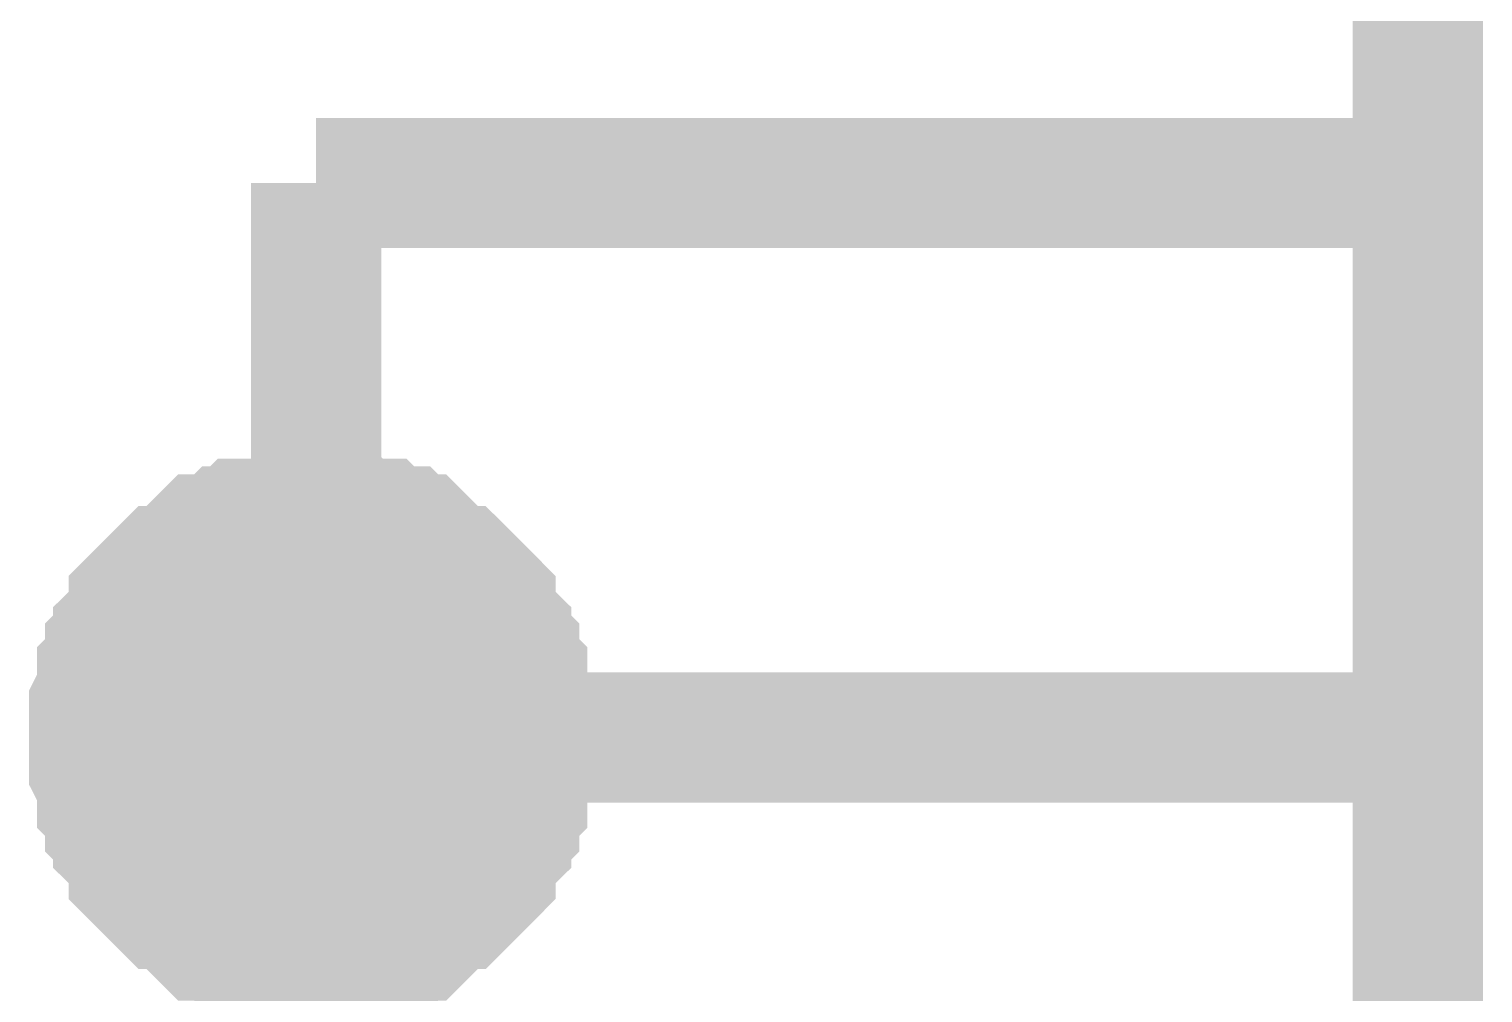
# Model space of a CAD drawing. Header units: millimetres. Extents: x 0 to 282, y 0 to 206.
# Drawn here: x 28.92 to 32.266, y 59.156 to 61.375 of the extents above; entities that cross this region are included whole.
import ezdxf

# ---------------------------------------------------------------- set-up
doc = ezdxf.new("R2010")
doc.units = ezdxf.units.MM
doc.layers.add('Sheet', color=255, linetype='Continuous')

msp = doc.modelspace()

# ---------------------------------------------------------------- linework, layer by layer
at = {"layer": 'Sheet'}
for points, const_width in [([(32.116, 52.6317), (32.116, 66.8565)], 0.2997), ([(32.116, 61.0207), (29.581, 61.0207)], 0.2997), ([(29.581, 58.4675), (29.581, 59.7441), (29.581, 61.0207)], 0.2997), ([(29.0703, 59.7441), (29.0703, 59.7623), (29.0703, 59.7988), (29.0703, 59.817), (29.0886, 59.8535), (29.0886, 59.8718), (29.0886, 59.89), (29.1068, 59.9082), (29.1068, 59.9447), (29.125, 59.9629), (29.125, 59.9812), (29.1433, 59.9994), (29.1615, 60.0176), (29.1615, 60.0541), (29.1798, 60.0724), (29.198, 60.0906), (29.2162, 60.1088), (29.2345, 60.1271), (29.2527, 60.1271), (29.2709, 60.1453), (29.2892, 60.1635), (29.3074, 60.1818), (29.3256, 60.2), (29.3621, 60.2), (29.3804, 60.2183), (29.3986, 60.2183), (29.4168, 60.2365), (29.4533, 60.2365), (29.4715, 60.2365), (29.508, 60.2547), (29.5263, 60.2547), (29.5627, 60.2547), (29.581, 60.2547)], 0.2997), ([(29.0703, 59.7441), (29.0703, 59.7623), (29.0703, 59.7988), (29.0703, 59.817), (29.0886, 59.8535), (29.0886, 59.8718), (29.0886, 59.89), (29.1068, 59.9082), (29.1068, 59.9447), (29.125, 59.9629), (29.125, 59.9812), (29.1433, 59.9994), (29.1615, 60.0176), (29.1615, 60.0541), (29.1798, 60.0724), (29.198, 60.0906), (29.2162, 60.1088), (29.2345, 60.1271), (29.2527, 60.1271), (29.2709, 60.1453), (29.2892, 60.1635), (29.3074, 60.1818), (29.3256, 60.2), (29.3621, 60.2), (29.3804, 60.2183), (29.3986, 60.2183), (29.4168, 60.2365), (29.4533, 60.2365), (29.4715, 60.2365), (29.508, 60.2547), (29.5263, 60.2547), (29.5627, 60.2547), (29.581, 60.2547)], 0.2997), ([(29.0703, 59.7441), (29.0703, 59.7623), (29.0703, 59.7988), (29.0703, 59.817), (29.0886, 59.8535), (29.0886, 59.8718), (29.0886, 59.89), (29.1068, 59.9082), (29.1068, 59.9447), (29.125, 59.9629), (29.125, 59.9812), (29.1433, 59.9994), (29.1615, 60.0176), (29.1615, 60.0541), (29.1798, 60.0724), (29.198, 60.0906), (29.2162, 60.1088), (29.2345, 60.1271), (29.2527, 60.1271), (29.2709, 60.1453), (29.2892, 60.1635), (29.3074, 60.1818), (29.3256, 60.2), (29.3621, 60.2), (29.3804, 60.2183), (29.3986, 60.2183), (29.4168, 60.2365), (29.4533, 60.2365), (29.4715, 60.2365), (29.508, 60.2547), (29.5263, 60.2547), (29.5627, 60.2547), (29.581, 60.2547)], 0.2997), ([(29.0703, 59.7441), (29.0703, 59.7623), (29.0703, 59.7988), (29.0703, 59.817), (29.0886, 59.8535), (29.0886, 59.8718), (29.0886, 59.89), (29.1068, 59.9082), (29.1068, 59.9447), (29.125, 59.9629), (29.125, 59.9812), (29.1433, 59.9994), (29.1615, 60.0176), (29.1615, 60.0541), (29.1798, 60.0724), (29.198, 60.0906), (29.2162, 60.1088), (29.2345, 60.1271), (29.2527, 60.1271), (29.2709, 60.1453), (29.2892, 60.1635), (29.3074, 60.1818), (29.3256, 60.2), (29.3621, 60.2), (29.3804, 60.2183), (29.3986, 60.2183), (29.4168, 60.2365), (29.4533, 60.2365), (29.4715, 60.2365), (29.508, 60.2547), (29.5263, 60.2547), (29.5627, 60.2547), (29.581, 60.2547)], 0.2997), ([(29.0703, 59.7441), (29.0703, 59.7623), (29.0703, 59.7988), (29.0703, 59.817), (29.0886, 59.8535), (29.0886, 59.8718), (29.0886, 59.89), (29.1068, 59.9082), (29.1068, 59.9447), (29.125, 59.9629), (29.125, 59.9812), (29.1433, 59.9994), (29.1615, 60.0176), (29.1615, 60.0541), (29.1798, 60.0724), (29.198, 60.0906), (29.2162, 60.1088), (29.2345, 60.1271), (29.2527, 60.1271), (29.2709, 60.1453), (29.2892, 60.1635), (29.3074, 60.1818), (29.3256, 60.2), (29.3621, 60.2), (29.3804, 60.2183), (29.3986, 60.2183), (29.4168, 60.2365), (29.4533, 60.2365), (29.4715, 60.2365), (29.508, 60.2547), (29.5263, 60.2547), (29.5627, 60.2547), (29.581, 60.2547)], 0.2997), ([(29.581, 60.2547), (29.581, 60.2547)], 0.2997), ([(29.581, 60.2547), (29.5992, 60.2547), (29.6357, 60.2547), (29.6539, 60.2547), (29.6722, 60.2365), (29.7086, 60.2365), (29.7269, 60.2365), (29.7451, 60.2183), (29.7816, 60.2183), (29.7998, 60.2), (29.8181, 60.2), (29.8363, 60.1818), (29.8545, 60.1635), (29.8728, 60.1453), (29.891, 60.1271), (29.9092, 60.1271), (29.9275, 60.1088), (29.9457, 60.0906), (29.964, 60.0724), (29.9822, 60.0541), (29.9822, 60.0176), (30.0004, 59.9994), (30.0187, 59.9812), (30.0187, 59.9629), (30.0369, 59.9447), (30.0369, 59.9082), (30.0551, 59.89), (30.0551, 59.8718), (30.0551, 59.8535), (30.0734, 59.817), (30.0734, 59.7988), (30.0734, 59.7623), (30.0734, 59.7441)], 0.2997), ([(29.581, 60.2547), (29.581, 60.2547)], 0.2997), ([(29.581, 60.2547), (29.5992, 60.2547), (29.6357, 60.2547), (29.6539, 60.2547), (29.6722, 60.2365), (29.7086, 60.2365), (29.7269, 60.2365), (29.7451, 60.2183), (29.7816, 60.2183), (29.7998, 60.2), (29.8181, 60.2), (29.8363, 60.1818), (29.8545, 60.1635), (29.8728, 60.1453), (29.891, 60.1271), (29.9092, 60.1271), (29.9275, 60.1088), (29.9457, 60.0906), (29.964, 60.0724), (29.9822, 60.0541), (29.9822, 60.0176), (30.0004, 59.9994), (30.0187, 59.9812), (30.0187, 59.9629), (30.0369, 59.9447), (30.0369, 59.9082), (30.0551, 59.89), (30.0551, 59.8718), (30.0551, 59.8535), (30.0734, 59.817), (30.0734, 59.7988), (30.0734, 59.7623), (30.0734, 59.7441)], 0.2997), ([(29.581, 60.2547), (29.581, 60.2547)], 0.2997), ([(29.581, 60.2547), (29.5992, 60.2547), (29.6357, 60.2547), (29.6539, 60.2547), (29.6722, 60.2365), (29.7086, 60.2365), (29.7269, 60.2365), (29.7451, 60.2183), (29.7816, 60.2183), (29.7998, 60.2), (29.8181, 60.2), (29.8363, 60.1818), (29.8545, 60.1635), (29.8728, 60.1453), (29.891, 60.1271), (29.9092, 60.1271), (29.9275, 60.1088), (29.9457, 60.0906), (29.964, 60.0724), (29.9822, 60.0541), (29.9822, 60.0176), (30.0004, 59.9994), (30.0187, 59.9812), (30.0187, 59.9629), (30.0369, 59.9447), (30.0369, 59.9082), (30.0551, 59.89), (30.0551, 59.8718), (30.0551, 59.8535), (30.0734, 59.817), (30.0734, 59.7988), (30.0734, 59.7623), (30.0734, 59.7441)], 0.2997), ([(29.581, 60.2547), (29.581, 60.2547)], 0.2997), ([(29.581, 60.2547), (29.5992, 60.2547), (29.6357, 60.2547), (29.6539, 60.2547), (29.6722, 60.2365), (29.7086, 60.2365), (29.7269, 60.2365), (29.7451, 60.2183), (29.7816, 60.2183), (29.7998, 60.2), (29.8181, 60.2), (29.8363, 60.1818), (29.8545, 60.1635), (29.8728, 60.1453), (29.891, 60.1271), (29.9092, 60.1271), (29.9275, 60.1088), (29.9457, 60.0906), (29.964, 60.0724), (29.9822, 60.0541), (29.9822, 60.0176), (30.0004, 59.9994), (30.0187, 59.9812), (30.0187, 59.9629), (30.0369, 59.9447), (30.0369, 59.9082), (30.0551, 59.89), (30.0551, 59.8718), (30.0551, 59.8535), (30.0734, 59.817), (30.0734, 59.7988), (30.0734, 59.7623), (30.0734, 59.7441)], 0.2997), ([(29.581, 60.2547), (29.581, 60.2547)], 0.2997), ([(29.581, 60.2547), (29.5992, 60.2547), (29.6357, 60.2547), (29.6539, 60.2547), (29.6722, 60.2365), (29.7086, 60.2365), (29.7269, 60.2365), (29.7451, 60.2183), (29.7816, 60.2183), (29.7998, 60.2), (29.8181, 60.2), (29.8363, 60.1818), (29.8545, 60.1635), (29.8728, 60.1453), (29.891, 60.1271), (29.9092, 60.1271), (29.9275, 60.1088), (29.9457, 60.0906), (29.964, 60.0724), (29.9822, 60.0541), (29.9822, 60.0176), (30.0004, 59.9994), (30.0187, 59.9812), (30.0187, 59.9629), (30.0369, 59.9447), (30.0369, 59.9082), (30.0551, 59.89), (30.0551, 59.8718), (30.0551, 59.8535), (30.0734, 59.817), (30.0734, 59.7988), (30.0734, 59.7623), (30.0734, 59.7441)], 0.2997), ([(29.0703, 59.7441), (29.0703, 59.7623), (29.0703, 59.7988), (29.0703, 59.817), (29.0886, 59.8535), (29.0886, 59.8718), (29.0886, 59.89), (29.1068, 59.9082), (29.1068, 59.9447), (29.125, 59.9629), (29.125, 59.9812), (29.1433, 59.9994), (29.1615, 60.0176), (29.1615, 60.0541), (29.1798, 60.0724), (29.198, 60.0906), (29.2162, 60.1088), (29.2345, 60.1271), (29.2527, 60.1271), (29.2709, 60.1453), (29.2892, 60.1635), (29.3074, 60.1818), (29.3256, 60.2), (29.3621, 60.2), (29.3804, 60.2183), (29.3986, 60.2183), (29.4168, 60.2365), (29.4533, 60.2365), (29.4715, 60.2365), (29.508, 60.2547), (29.5263, 60.2547), (29.5627, 60.2547), (29.581, 60.2547)], 0.0991), ([(29.0703, 59.7441), (29.0703, 59.7623), (29.0703, 59.7988), (29.0703, 59.817), (29.0886, 59.8535), (29.0886, 59.8718), (29.0886, 59.89), (29.1068, 59.9082), (29.1068, 59.9447), (29.125, 59.9629), (29.125, 59.9812), (29.1433, 59.9994), (29.1615, 60.0176), (29.1615, 60.0541), (29.1798, 60.0724), (29.198, 60.0906), (29.2162, 60.1088), (29.2345, 60.1271), (29.2527, 60.1271), (29.2709, 60.1453), (29.2892, 60.1635), (29.3074, 60.1818), (29.3256, 60.2), (29.3621, 60.2), (29.3804, 60.2183), (29.3986, 60.2183), (29.4168, 60.2365), (29.4533, 60.2365), (29.4715, 60.2365), (29.508, 60.2547), (29.5263, 60.2547), (29.5627, 60.2547), (29.581, 60.2547)], 0.0991), ([(29.0703, 59.7441), (29.0703, 59.7623), (29.0703, 59.7988), (29.0703, 59.817), (29.0886, 59.8535), (29.0886, 59.8718), (29.0886, 59.89), (29.1068, 59.9082), (29.1068, 59.9447), (29.125, 59.9629), (29.125, 59.9812), (29.1433, 59.9994), (29.1615, 60.0176), (29.1615, 60.0541), (29.1798, 60.0724), (29.198, 60.0906), (29.2162, 60.1088), (29.2345, 60.1271), (29.2527, 60.1271), (29.2709, 60.1453), (29.2892, 60.1635), (29.3074, 60.1818), (29.3256, 60.2), (29.3621, 60.2), (29.3804, 60.2183), (29.3986, 60.2183), (29.4168, 60.2365), (29.4533, 60.2365), (29.4715, 60.2365), (29.508, 60.2547), (29.5263, 60.2547), (29.5627, 60.2547), (29.581, 60.2547)], 0.0991), ([(29.0703, 59.7441), (29.0703, 59.7623), (29.0703, 59.7988), (29.0703, 59.817), (29.0886, 59.8535), (29.0886, 59.8718), (29.0886, 59.89), (29.1068, 59.9082), (29.1068, 59.9447), (29.125, 59.9629), (29.125, 59.9812), (29.1433, 59.9994), (29.1615, 60.0176), (29.1615, 60.0541), (29.1798, 60.0724), (29.198, 60.0906), (29.2162, 60.1088), (29.2345, 60.1271), (29.2527, 60.1271), (29.2709, 60.1453), (29.2892, 60.1635), (29.3074, 60.1818), (29.3256, 60.2), (29.3621, 60.2), (29.3804, 60.2183), (29.3986, 60.2183), (29.4168, 60.2365), (29.4533, 60.2365), (29.4715, 60.2365), (29.508, 60.2547), (29.5263, 60.2547), (29.5627, 60.2547), (29.581, 60.2547)], 0.0991), ([(29.0703, 59.7441), (29.0703, 59.7623), (29.0703, 59.7988), (29.0703, 59.817), (29.0886, 59.8535), (29.0886, 59.8718), (29.0886, 59.89), (29.1068, 59.9082), (29.1068, 59.9447), (29.125, 59.9629), (29.125, 59.9812), (29.1433, 59.9994), (29.1615, 60.0176), (29.1615, 60.0541), (29.1798, 60.0724), (29.198, 60.0906), (29.2162, 60.1088), (29.2345, 60.1271), (29.2527, 60.1271), (29.2709, 60.1453), (29.2892, 60.1635), (29.3074, 60.1818), (29.3256, 60.2), (29.3621, 60.2), (29.3804, 60.2183), (29.3986, 60.2183), (29.4168, 60.2365), (29.4533, 60.2365), (29.4715, 60.2365), (29.508, 60.2547), (29.5263, 60.2547), (29.5627, 60.2547), (29.581, 60.2547)], 0.0991), ([(29.581, 60.2547), (29.581, 60.2547)], 0.0991), ([(29.581, 60.2547), (29.5992, 60.2547), (29.6357, 60.2547), (29.6539, 60.2547), (29.6722, 60.2365), (29.7086, 60.2365), (29.7269, 60.2365), (29.7451, 60.2183), (29.7816, 60.2183), (29.7998, 60.2), (29.8181, 60.2), (29.8363, 60.1818), (29.8545, 60.1635), (29.8728, 60.1453), (29.891, 60.1271), (29.9092, 60.1271), (29.9275, 60.1088), (29.9457, 60.0906), (29.964, 60.0724), (29.9822, 60.0541), (29.9822, 60.0176), (30.0004, 59.9994), (30.0187, 59.9812), (30.0187, 59.9629), (30.0369, 59.9447), (30.0369, 59.9082), (30.0551, 59.89), (30.0551, 59.8718), (30.0551, 59.8535), (30.0734, 59.817), (30.0734, 59.7988), (30.0734, 59.7623), (30.0734, 59.7441)], 0.0991), ([(29.581, 60.2547), (29.581, 60.2547)], 0.0991), ([(29.581, 60.2547), (29.5992, 60.2547), (29.6357, 60.2547), (29.6539, 60.2547), (29.6722, 60.2365), (29.7086, 60.2365), (29.7269, 60.2365), (29.7451, 60.2183), (29.7816, 60.2183), (29.7998, 60.2), (29.8181, 60.2), (29.8363, 60.1818), (29.8545, 60.1635), (29.8728, 60.1453), (29.891, 60.1271), (29.9092, 60.1271), (29.9275, 60.1088), (29.9457, 60.0906), (29.964, 60.0724), (29.9822, 60.0541), (29.9822, 60.0176), (30.0004, 59.9994), (30.0187, 59.9812), (30.0187, 59.9629), (30.0369, 59.9447), (30.0369, 59.9082), (30.0551, 59.89), (30.0551, 59.8718), (30.0551, 59.8535), (30.0734, 59.817), (30.0734, 59.7988), (30.0734, 59.7623), (30.0734, 59.7441)], 0.0991), ([(29.581, 60.2547), (29.581, 60.2547)], 0.0991), ([(29.581, 60.2547), (29.5992, 60.2547), (29.6357, 60.2547), (29.6539, 60.2547), (29.6722, 60.2365), (29.7086, 60.2365), (29.7269, 60.2365), (29.7451, 60.2183), (29.7816, 60.2183), (29.7998, 60.2), (29.8181, 60.2), (29.8363, 60.1818), (29.8545, 60.1635), (29.8728, 60.1453), (29.891, 60.1271), (29.9092, 60.1271), (29.9275, 60.1088), (29.9457, 60.0906), (29.964, 60.0724), (29.9822, 60.0541), (29.9822, 60.0176), (30.0004, 59.9994), (30.0187, 59.9812), (30.0187, 59.9629), (30.0369, 59.9447), (30.0369, 59.9082), (30.0551, 59.89), (30.0551, 59.8718), (30.0551, 59.8535), (30.0734, 59.817), (30.0734, 59.7988), (30.0734, 59.7623), (30.0734, 59.7441)], 0.0991), ([(29.581, 60.2547), (29.581, 60.2547)], 0.0991), ([(29.581, 60.2547), (29.5992, 60.2547), (29.6357, 60.2547), (29.6539, 60.2547), (29.6722, 60.2365), (29.7086, 60.2365), (29.7269, 60.2365), (29.7451, 60.2183), (29.7816, 60.2183), (29.7998, 60.2), (29.8181, 60.2), (29.8363, 60.1818), (29.8545, 60.1635), (29.8728, 60.1453), (29.891, 60.1271), (29.9092, 60.1271), (29.9275, 60.1088), (29.9457, 60.0906), (29.964, 60.0724), (29.9822, 60.0541), (29.9822, 60.0176), (30.0004, 59.9994), (30.0187, 59.9812), (30.0187, 59.9629), (30.0369, 59.9447), (30.0369, 59.9082), (30.0551, 59.89), (30.0551, 59.8718), (30.0551, 59.8535), (30.0734, 59.817), (30.0734, 59.7988), (30.0734, 59.7623), (30.0734, 59.7441)], 0.0991), ([(29.581, 60.2547), (29.581, 60.2547)], 0.0991), ([(29.581, 60.2547), (29.5992, 60.2547), (29.6357, 60.2547), (29.6539, 60.2547), (29.6722, 60.2365), (29.7086, 60.2365), (29.7269, 60.2365), (29.7451, 60.2183), (29.7816, 60.2183), (29.7998, 60.2), (29.8181, 60.2), (29.8363, 60.1818), (29.8545, 60.1635), (29.8728, 60.1453), (29.891, 60.1271), (29.9092, 60.1271), (29.9275, 60.1088), (29.9457, 60.0906), (29.964, 60.0724), (29.9822, 60.0541), (29.9822, 60.0176), (30.0004, 59.9994), (30.0187, 59.9812), (30.0187, 59.9629), (30.0369, 59.9447), (30.0369, 59.9082), (30.0551, 59.89), (30.0551, 59.8718), (30.0551, 59.8535), (30.0734, 59.817), (30.0734, 59.7988), (30.0734, 59.7623), (30.0734, 59.7441)], 0.0991), ([(29.581, 59.2335), (29.5627, 59.2335), (29.5263, 59.2335), (29.508, 59.2335), (29.4715, 59.2517), (29.4533, 59.2517), (29.4168, 59.2517), (29.3986, 59.2699), (29.3804, 59.2699), (29.3621, 59.2882), (29.3256, 59.2882), (29.3074, 59.3064), (29.2892, 59.3246), (29.2709, 59.3429), (29.2527, 59.3611), (29.2345, 59.3611), (29.2162, 59.3794), (29.198, 59.3976), (29.1798, 59.4158), (29.1615, 59.4341), (29.1615, 59.4705), (29.1433, 59.4888), (29.125, 59.507), (29.125, 59.5253), (29.1068, 59.5435), (29.1068, 59.58), (29.0886, 59.5982), (29.0886, 59.6164), (29.0886, 59.6347), (29.0703, 59.6711), (29.0703, 59.6894), (29.0703, 59.7259), (29.0703, 59.7441)], 0.2997), ([(29.0703, 59.7441), (29.0703, 59.7441)], 0.2997), ([(29.581, 59.2335), (29.5627, 59.2335), (29.5263, 59.2335), (29.508, 59.2335), (29.4715, 59.2517), (29.4533, 59.2517), (29.4168, 59.2517), (29.3986, 59.2699), (29.3804, 59.2699), (29.3621, 59.2882), (29.3256, 59.2882), (29.3074, 59.3064), (29.2892, 59.3246), (29.2709, 59.3429), (29.2527, 59.3611), (29.2345, 59.3611), (29.2162, 59.3794), (29.198, 59.3976), (29.1798, 59.4158), (29.1615, 59.4341), (29.1615, 59.4705), (29.1433, 59.4888), (29.125, 59.507), (29.125, 59.5253), (29.1068, 59.5435), (29.1068, 59.58), (29.0886, 59.5982), (29.0886, 59.6164), (29.0886, 59.6347), (29.0703, 59.6711), (29.0703, 59.6894), (29.0703, 59.7259), (29.0703, 59.7441)], 0.2997), ([(29.0703, 59.7441), (29.0703, 59.7441)], 0.2997), ([(29.581, 59.2335), (29.5627, 59.2335), (29.5263, 59.2335), (29.508, 59.2335), (29.4715, 59.2517), (29.4533, 59.2517), (29.4168, 59.2517), (29.3986, 59.2699), (29.3804, 59.2699), (29.3621, 59.2882), (29.3256, 59.2882), (29.3074, 59.3064), (29.2892, 59.3246), (29.2709, 59.3429), (29.2527, 59.3611), (29.2345, 59.3611), (29.2162, 59.3794), (29.198, 59.3976), (29.1798, 59.4158), (29.1615, 59.4341), (29.1615, 59.4705), (29.1433, 59.4888), (29.125, 59.507), (29.125, 59.5253), (29.1068, 59.5435), (29.1068, 59.58), (29.0886, 59.5982), (29.0886, 59.6164), (29.0886, 59.6347), (29.0703, 59.6711), (29.0703, 59.6894), (29.0703, 59.7259), (29.0703, 59.7441)], 0.2997), ([(29.0703, 59.7441), (29.0703, 59.7441)], 0.2997), ([(29.581, 59.2335), (29.5627, 59.2335), (29.5263, 59.2335), (29.508, 59.2335), (29.4715, 59.2517), (29.4533, 59.2517), (29.4168, 59.2517), (29.3986, 59.2699), (29.3804, 59.2699), (29.3621, 59.2882), (29.3256, 59.2882), (29.3074, 59.3064), (29.2892, 59.3246), (29.2709, 59.3429), (29.2527, 59.3611), (29.2345, 59.3611), (29.2162, 59.3794), (29.198, 59.3976), (29.1798, 59.4158), (29.1615, 59.4341), (29.1615, 59.4705), (29.1433, 59.4888), (29.125, 59.507), (29.125, 59.5253), (29.1068, 59.5435), (29.1068, 59.58), (29.0886, 59.5982), (29.0886, 59.6164), (29.0886, 59.6347), (29.0703, 59.6711), (29.0703, 59.6894), (29.0703, 59.7259), (29.0703, 59.7441)], 0.2997), ([(29.0703, 59.7441), (29.0703, 59.7441)], 0.2997), ([(29.581, 59.2335), (29.5627, 59.2335), (29.5263, 59.2335), (29.508, 59.2335), (29.4715, 59.2517), (29.4533, 59.2517), (29.4168, 59.2517), (29.3986, 59.2699), (29.3804, 59.2699), (29.3621, 59.2882), (29.3256, 59.2882), (29.3074, 59.3064), (29.2892, 59.3246), (29.2709, 59.3429), (29.2527, 59.3611), (29.2345, 59.3611), (29.2162, 59.3794), (29.198, 59.3976), (29.1798, 59.4158), (29.1615, 59.4341), (29.1615, 59.4705), (29.1433, 59.4888), (29.125, 59.507), (29.125, 59.5253), (29.1068, 59.5435), (29.1068, 59.58), (29.0886, 59.5982), (29.0886, 59.6164), (29.0886, 59.6347), (29.0703, 59.6711), (29.0703, 59.6894), (29.0703, 59.7259), (29.0703, 59.7441)], 0.2997), ([(29.0703, 59.7441), (29.0703, 59.7441)], 0.2997), ([(30.0734, 59.7441), (30.0734, 59.7259), (30.0734, 59.6894), (30.0734, 59.6711), (30.0551, 59.6347), (30.0551, 59.6164), (30.0551, 59.5982), (30.0369, 59.58), (30.0369, 59.5435), (30.0187, 59.5253), (30.0187, 59.507), (30.0004, 59.4888), (29.9822, 59.4705), (29.9822, 59.4341), (29.964, 59.4158), (29.9457, 59.3976), (29.9275, 59.3794), (29.9092, 59.3611), (29.891, 59.3611), (29.8728, 59.3429), (29.8545, 59.3246), (29.8363, 59.3064), (29.8181, 59.2882), (29.7998, 59.2882), (29.7816, 59.2699), (29.7451, 59.2699), (29.7269, 59.2517), (29.7086, 59.2517), (29.6722, 59.2517), (29.6539, 59.2335), (29.6357, 59.2335), (29.5992, 59.2335), (29.581, 59.2335)], 0.2997), ([(32.116, 59.7441), (29.581, 59.7441)], 0.2997), ([(30.0734, 59.7441), (30.0734, 59.7259), (30.0734, 59.6894), (30.0734, 59.6711), (30.0551, 59.6347), (30.0551, 59.6164), (30.0551, 59.5982), (30.0369, 59.58), (30.0369, 59.5435), (30.0187, 59.5253), (30.0187, 59.507), (30.0004, 59.4888), (29.9822, 59.4705), (29.9822, 59.4341), (29.964, 59.4158), (29.9457, 59.3976), (29.9275, 59.3794), (29.9092, 59.3611), (29.891, 59.3611), (29.8728, 59.3429), (29.8545, 59.3246), (29.8363, 59.3064), (29.8181, 59.2882), (29.7998, 59.2882), (29.7816, 59.2699), (29.7451, 59.2699), (29.7269, 59.2517), (29.7086, 59.2517), (29.6722, 59.2517), (29.6539, 59.2335), (29.6357, 59.2335), (29.5992, 59.2335), (29.581, 59.2335)], 0.2997), ([(30.0734, 59.7441), (30.0734, 59.7259), (30.0734, 59.6894), (30.0734, 59.6711), (30.0551, 59.6347), (30.0551, 59.6164), (30.0551, 59.5982), (30.0369, 59.58), (30.0369, 59.5435), (30.0187, 59.5253), (30.0187, 59.507), (30.0004, 59.4888), (29.9822, 59.4705), (29.9822, 59.4341), (29.964, 59.4158), (29.9457, 59.3976), (29.9275, 59.3794), (29.9092, 59.3611), (29.891, 59.3611), (29.8728, 59.3429), (29.8545, 59.3246), (29.8363, 59.3064), (29.8181, 59.2882), (29.7998, 59.2882), (29.7816, 59.2699), (29.7451, 59.2699), (29.7269, 59.2517), (29.7086, 59.2517), (29.6722, 59.2517), (29.6539, 59.2335), (29.6357, 59.2335), (29.5992, 59.2335), (29.581, 59.2335)], 0.2997), ([(30.0734, 59.7441), (30.0734, 59.7259), (30.0734, 59.6894), (30.0734, 59.6711), (30.0551, 59.6347), (30.0551, 59.6164), (30.0551, 59.5982), (30.0369, 59.58), (30.0369, 59.5435), (30.0187, 59.5253), (30.0187, 59.507), (30.0004, 59.4888), (29.9822, 59.4705), (29.9822, 59.4341), (29.964, 59.4158), (29.9457, 59.3976), (29.9275, 59.3794), (29.9092, 59.3611), (29.891, 59.3611), (29.8728, 59.3429), (29.8545, 59.3246), (29.8363, 59.3064), (29.8181, 59.2882), (29.7998, 59.2882), (29.7816, 59.2699), (29.7451, 59.2699), (29.7269, 59.2517), (29.7086, 59.2517), (29.6722, 59.2517), (29.6539, 59.2335), (29.6357, 59.2335), (29.5992, 59.2335), (29.581, 59.2335)], 0.2997), ([(30.0734, 59.7441), (30.0734, 59.7259), (30.0734, 59.6894), (30.0734, 59.6711), (30.0551, 59.6347), (30.0551, 59.6164), (30.0551, 59.5982), (30.0369, 59.58), (30.0369, 59.5435), (30.0187, 59.5253), (30.0187, 59.507), (30.0004, 59.4888), (29.9822, 59.4705), (29.9822, 59.4341), (29.964, 59.4158), (29.9457, 59.3976), (29.9275, 59.3794), (29.9092, 59.3611), (29.891, 59.3611), (29.8728, 59.3429), (29.8545, 59.3246), (29.8363, 59.3064), (29.8181, 59.2882), (29.7998, 59.2882), (29.7816, 59.2699), (29.7451, 59.2699), (29.7269, 59.2517), (29.7086, 59.2517), (29.6722, 59.2517), (29.6539, 59.2335), (29.6357, 59.2335), (29.5992, 59.2335), (29.581, 59.2335)], 0.2997), ([(30.0734, 59.7441), (30.0734, 59.7441), (30.0734, 59.7441), (30.0734, 59.7441), (30.0734, 59.7441), (30.0734, 59.7441), (30.0734, 59.7441), (30.0734, 59.7441), (30.0734, 59.7441), (30.0734, 59.7441), (30.0734, 59.7441), (30.0734, 59.7441), (30.0734, 59.7441), (30.0734, 59.7441), (30.0734, 59.7441), (30.0734, 59.7441), (30.0734, 59.7441), (30.0734, 59.7441), (30.0734, 59.7441), (30.0734, 59.7441), (30.0734, 59.7441), (30.0734, 59.7441), (30.0734, 59.7441), (30.0734, 59.7441), (30.0734, 59.7441), (30.0734, 59.7441), (30.0734, 59.7441), (30.0734, 59.7441), (30.0734, 59.7441), (30.0734, 59.7441), (30.0734, 59.7441), (30.0734, 59.7441), (30.0734, 59.7441)], 0.2997), ([(30.0734, 59.7441), (30.0734, 59.7441)], 0.2997), ([(30.0734, 59.7441), (30.0734, 59.7441), (30.0734, 59.7441), (30.0734, 59.7441), (30.0734, 59.7441), (30.0734, 59.7441), (30.0734, 59.7441), (30.0734, 59.7441), (30.0734, 59.7441), (30.0734, 59.7441), (30.0734, 59.7441), (30.0734, 59.7441), (30.0734, 59.7441), (30.0734, 59.7441), (30.0734, 59.7441), (30.0734, 59.7441), (30.0734, 59.7441), (30.0734, 59.7441), (30.0734, 59.7441), (30.0734, 59.7441), (30.0734, 59.7441), (30.0734, 59.7441), (30.0734, 59.7441), (30.0734, 59.7441), (30.0734, 59.7441), (30.0734, 59.7441), (30.0734, 59.7441), (30.0734, 59.7441), (30.0734, 59.7441), (30.0734, 59.7441), (30.0734, 59.7441), (30.0734, 59.7441), (30.0734, 59.7441)], 0.2997), ([(30.0734, 59.7441), (30.0734, 59.7441)], 0.2997), ([(30.0734, 59.7441), (30.0734, 59.7441), (30.0734, 59.7441), (30.0734, 59.7441), (30.0734, 59.7441), (30.0734, 59.7441), (30.0734, 59.7441), (30.0734, 59.7441), (30.0734, 59.7441), (30.0734, 59.7441), (30.0734, 59.7441), (30.0734, 59.7441), (30.0734, 59.7441), (30.0734, 59.7441), (30.0734, 59.7441), (30.0734, 59.7441), (30.0734, 59.7441), (30.0734, 59.7441), (30.0734, 59.7441), (30.0734, 59.7441), (30.0734, 59.7441), (30.0734, 59.7441), (30.0734, 59.7441), (30.0734, 59.7441), (30.0734, 59.7441), (30.0734, 59.7441), (30.0734, 59.7441), (30.0734, 59.7441), (30.0734, 59.7441), (30.0734, 59.7441), (30.0734, 59.7441), (30.0734, 59.7441), (30.0734, 59.7441)], 0.2997), ([(30.0734, 59.7441), (30.0734, 59.7441)], 0.2997), ([(30.0734, 59.7441), (30.0734, 59.7441), (30.0734, 59.7441), (30.0734, 59.7441), (30.0734, 59.7441), (30.0734, 59.7441), (30.0734, 59.7441), (30.0734, 59.7441), (30.0734, 59.7441), (30.0734, 59.7441), (30.0734, 59.7441), (30.0734, 59.7441), (30.0734, 59.7441), (30.0734, 59.7441), (30.0734, 59.7441), (30.0734, 59.7441), (30.0734, 59.7441), (30.0734, 59.7441), (30.0734, 59.7441), (30.0734, 59.7441), (30.0734, 59.7441), (30.0734, 59.7441), (30.0734, 59.7441), (30.0734, 59.7441), (30.0734, 59.7441), (30.0734, 59.7441), (30.0734, 59.7441), (30.0734, 59.7441), (30.0734, 59.7441), (30.0734, 59.7441), (30.0734, 59.7441), (30.0734, 59.7441), (30.0734, 59.7441)], 0.2997), ([(30.0734, 59.7441), (30.0734, 59.7441)], 0.2997), ([(30.0734, 59.7441), (30.0734, 59.7441), (30.0734, 59.7441), (30.0734, 59.7441), (30.0734, 59.7441), (30.0734, 59.7441), (30.0734, 59.7441), (30.0734, 59.7441), (30.0734, 59.7441), (30.0734, 59.7441), (30.0734, 59.7441), (30.0734, 59.7441), (30.0734, 59.7441), (30.0734, 59.7441), (30.0734, 59.7441), (30.0734, 59.7441), (30.0734, 59.7441), (30.0734, 59.7441), (30.0734, 59.7441), (30.0734, 59.7441), (30.0734, 59.7441), (30.0734, 59.7441), (30.0734, 59.7441), (30.0734, 59.7441), (30.0734, 59.7441), (30.0734, 59.7441), (30.0734, 59.7441), (30.0734, 59.7441), (30.0734, 59.7441), (30.0734, 59.7441), (30.0734, 59.7441), (30.0734, 59.7441), (30.0734, 59.7441)], 0.2997), ([(30.0734, 59.7441), (30.0734, 59.7441)], 0.2997), ([(29.581, 59.2335), (29.5627, 59.2335), (29.5263, 59.2335), (29.508, 59.2335), (29.4715, 59.2517), (29.4533, 59.2517), (29.4168, 59.2517), (29.3986, 59.2699), (29.3804, 59.2699), (29.3621, 59.2882), (29.3256, 59.2882), (29.3074, 59.3064), (29.2892, 59.3246), (29.2709, 59.3429), (29.2527, 59.3611), (29.2345, 59.3611), (29.2162, 59.3794), (29.198, 59.3976), (29.1798, 59.4158), (29.1615, 59.4341), (29.1615, 59.4705), (29.1433, 59.4888), (29.125, 59.507), (29.125, 59.5253), (29.1068, 59.5435), (29.1068, 59.58), (29.0886, 59.5982), (29.0886, 59.6164), (29.0886, 59.6347), (29.0703, 59.6711), (29.0703, 59.6894), (29.0703, 59.7259), (29.0703, 59.7441)], 0.0991), ([(29.0703, 59.7441), (29.0703, 59.7441)], 0.0991), ([(29.581, 59.2335), (29.5627, 59.2335), (29.5263, 59.2335), (29.508, 59.2335), (29.4715, 59.2517), (29.4533, 59.2517), (29.4168, 59.2517), (29.3986, 59.2699), (29.3804, 59.2699), (29.3621, 59.2882), (29.3256, 59.2882), (29.3074, 59.3064), (29.2892, 59.3246), (29.2709, 59.3429), (29.2527, 59.3611), (29.2345, 59.3611), (29.2162, 59.3794), (29.198, 59.3976), (29.1798, 59.4158), (29.1615, 59.4341), (29.1615, 59.4705), (29.1433, 59.4888), (29.125, 59.507), (29.125, 59.5253), (29.1068, 59.5435), (29.1068, 59.58), (29.0886, 59.5982), (29.0886, 59.6164), (29.0886, 59.6347), (29.0703, 59.6711), (29.0703, 59.6894), (29.0703, 59.7259), (29.0703, 59.7441)], 0.0991), ([(29.0703, 59.7441), (29.0703, 59.7441)], 0.0991), ([(29.581, 59.2335), (29.5627, 59.2335), (29.5263, 59.2335), (29.508, 59.2335), (29.4715, 59.2517), (29.4533, 59.2517), (29.4168, 59.2517), (29.3986, 59.2699), (29.3804, 59.2699), (29.3621, 59.2882), (29.3256, 59.2882), (29.3074, 59.3064), (29.2892, 59.3246), (29.2709, 59.3429), (29.2527, 59.3611), (29.2345, 59.3611), (29.2162, 59.3794), (29.198, 59.3976), (29.1798, 59.4158), (29.1615, 59.4341), (29.1615, 59.4705), (29.1433, 59.4888), (29.125, 59.507), (29.125, 59.5253), (29.1068, 59.5435), (29.1068, 59.58), (29.0886, 59.5982), (29.0886, 59.6164), (29.0886, 59.6347), (29.0703, 59.6711), (29.0703, 59.6894), (29.0703, 59.7259), (29.0703, 59.7441)], 0.0991), ([(29.0703, 59.7441), (29.0703, 59.7441)], 0.0991), ([(29.581, 59.2335), (29.5627, 59.2335), (29.5263, 59.2335), (29.508, 59.2335), (29.4715, 59.2517), (29.4533, 59.2517), (29.4168, 59.2517), (29.3986, 59.2699), (29.3804, 59.2699), (29.3621, 59.2882), (29.3256, 59.2882), (29.3074, 59.3064), (29.2892, 59.3246), (29.2709, 59.3429), (29.2527, 59.3611), (29.2345, 59.3611), (29.2162, 59.3794), (29.198, 59.3976), (29.1798, 59.4158), (29.1615, 59.4341), (29.1615, 59.4705), (29.1433, 59.4888), (29.125, 59.507), (29.125, 59.5253), (29.1068, 59.5435), (29.1068, 59.58), (29.0886, 59.5982), (29.0886, 59.6164), (29.0886, 59.6347), (29.0703, 59.6711), (29.0703, 59.6894), (29.0703, 59.7259), (29.0703, 59.7441)], 0.0991), ([(29.0703, 59.7441), (29.0703, 59.7441)], 0.0991), ([(29.581, 59.2335), (29.5627, 59.2335), (29.5263, 59.2335), (29.508, 59.2335), (29.4715, 59.2517), (29.4533, 59.2517), (29.4168, 59.2517), (29.3986, 59.2699), (29.3804, 59.2699), (29.3621, 59.2882), (29.3256, 59.2882), (29.3074, 59.3064), (29.2892, 59.3246), (29.2709, 59.3429), (29.2527, 59.3611), (29.2345, 59.3611), (29.2162, 59.3794), (29.198, 59.3976), (29.1798, 59.4158), (29.1615, 59.4341), (29.1615, 59.4705), (29.1433, 59.4888), (29.125, 59.507), (29.125, 59.5253), (29.1068, 59.5435), (29.1068, 59.58), (29.0886, 59.5982), (29.0886, 59.6164), (29.0886, 59.6347), (29.0703, 59.6711), (29.0703, 59.6894), (29.0703, 59.7259), (29.0703, 59.7441)], 0.0991), ([(29.0703, 59.7441), (29.0703, 59.7441)], 0.0991), ([(30.0734, 59.7441), (30.0734, 59.7259), (30.0734, 59.6894), (30.0734, 59.6711), (30.0551, 59.6347), (30.0551, 59.6164), (30.0551, 59.5982), (30.0369, 59.58), (30.0369, 59.5435), (30.0187, 59.5253), (30.0187, 59.507), (30.0004, 59.4888), (29.9822, 59.4705), (29.9822, 59.4341), (29.964, 59.4158), (29.9457, 59.3976), (29.9275, 59.3794), (29.9092, 59.3611), (29.891, 59.3611), (29.8728, 59.3429), (29.8545, 59.3246), (29.8363, 59.3064), (29.8181, 59.2882), (29.7998, 59.2882), (29.7816, 59.2699), (29.7451, 59.2699), (29.7269, 59.2517), (29.7086, 59.2517), (29.6722, 59.2517), (29.6539, 59.2335), (29.6357, 59.2335), (29.5992, 59.2335), (29.581, 59.2335)], 0.0991), ([(30.0734, 59.7441), (30.0734, 59.7259), (30.0734, 59.6894), (30.0734, 59.6711), (30.0551, 59.6347), (30.0551, 59.6164), (30.0551, 59.5982), (30.0369, 59.58), (30.0369, 59.5435), (30.0187, 59.5253), (30.0187, 59.507), (30.0004, 59.4888), (29.9822, 59.4705), (29.9822, 59.4341), (29.964, 59.4158), (29.9457, 59.3976), (29.9275, 59.3794), (29.9092, 59.3611), (29.891, 59.3611), (29.8728, 59.3429), (29.8545, 59.3246), (29.8363, 59.3064), (29.8181, 59.2882), (29.7998, 59.2882), (29.7816, 59.2699), (29.7451, 59.2699), (29.7269, 59.2517), (29.7086, 59.2517), (29.6722, 59.2517), (29.6539, 59.2335), (29.6357, 59.2335), (29.5992, 59.2335), (29.581, 59.2335)], 0.0991), ([(30.0734, 59.7441), (30.0734, 59.7259), (30.0734, 59.6894), (30.0734, 59.6711), (30.0551, 59.6347), (30.0551, 59.6164), (30.0551, 59.5982), (30.0369, 59.58), (30.0369, 59.5435), (30.0187, 59.5253), (30.0187, 59.507), (30.0004, 59.4888), (29.9822, 59.4705), (29.9822, 59.4341), (29.964, 59.4158), (29.9457, 59.3976), (29.9275, 59.3794), (29.9092, 59.3611), (29.891, 59.3611), (29.8728, 59.3429), (29.8545, 59.3246), (29.8363, 59.3064), (29.8181, 59.2882), (29.7998, 59.2882), (29.7816, 59.2699), (29.7451, 59.2699), (29.7269, 59.2517), (29.7086, 59.2517), (29.6722, 59.2517), (29.6539, 59.2335), (29.6357, 59.2335), (29.5992, 59.2335), (29.581, 59.2335)], 0.0991), ([(30.0734, 59.7441), (30.0734, 59.7259), (30.0734, 59.6894), (30.0734, 59.6711), (30.0551, 59.6347), (30.0551, 59.6164), (30.0551, 59.5982), (30.0369, 59.58), (30.0369, 59.5435), (30.0187, 59.5253), (30.0187, 59.507), (30.0004, 59.4888), (29.9822, 59.4705), (29.9822, 59.4341), (29.964, 59.4158), (29.9457, 59.3976), (29.9275, 59.3794), (29.9092, 59.3611), (29.891, 59.3611), (29.8728, 59.3429), (29.8545, 59.3246), (29.8363, 59.3064), (29.8181, 59.2882), (29.7998, 59.2882), (29.7816, 59.2699), (29.7451, 59.2699), (29.7269, 59.2517), (29.7086, 59.2517), (29.6722, 59.2517), (29.6539, 59.2335), (29.6357, 59.2335), (29.5992, 59.2335), (29.581, 59.2335)], 0.0991), ([(30.0734, 59.7441), (30.0734, 59.7259), (30.0734, 59.6894), (30.0734, 59.6711), (30.0551, 59.6347), (30.0551, 59.6164), (30.0551, 59.5982), (30.0369, 59.58), (30.0369, 59.5435), (30.0187, 59.5253), (30.0187, 59.507), (30.0004, 59.4888), (29.9822, 59.4705), (29.9822, 59.4341), (29.964, 59.4158), (29.9457, 59.3976), (29.9275, 59.3794), (29.9092, 59.3611), (29.891, 59.3611), (29.8728, 59.3429), (29.8545, 59.3246), (29.8363, 59.3064), (29.8181, 59.2882), (29.7998, 59.2882), (29.7816, 59.2699), (29.7451, 59.2699), (29.7269, 59.2517), (29.7086, 59.2517), (29.6722, 59.2517), (29.6539, 59.2335), (29.6357, 59.2335), (29.5992, 59.2335), (29.581, 59.2335)], 0.0991), ([(30.0734, 59.7441), (30.0734, 59.7441), (30.0734, 59.7441), (30.0734, 59.7441), (30.0734, 59.7441), (30.0734, 59.7441), (30.0734, 59.7441), (30.0734, 59.7441), (30.0734, 59.7441), (30.0734, 59.7441), (30.0734, 59.7441), (30.0734, 59.7441), (30.0734, 59.7441), (30.0734, 59.7441), (30.0734, 59.7441), (30.0734, 59.7441), (30.0734, 59.7441), (30.0734, 59.7441), (30.0734, 59.7441), (30.0734, 59.7441), (30.0734, 59.7441), (30.0734, 59.7441), (30.0734, 59.7441), (30.0734, 59.7441), (30.0734, 59.7441), (30.0734, 59.7441), (30.0734, 59.7441), (30.0734, 59.7441), (30.0734, 59.7441), (30.0734, 59.7441), (30.0734, 59.7441), (30.0734, 59.7441), (30.0734, 59.7441)], 0.0991), ([(30.0734, 59.7441), (30.0734, 59.7441)], 0.0991), ([(30.0734, 59.7441), (30.0734, 59.7441), (30.0734, 59.7441), (30.0734, 59.7441), (30.0734, 59.7441), (30.0734, 59.7441), (30.0734, 59.7441), (30.0734, 59.7441), (30.0734, 59.7441), (30.0734, 59.7441), (30.0734, 59.7441), (30.0734, 59.7441), (30.0734, 59.7441), (30.0734, 59.7441), (30.0734, 59.7441), (30.0734, 59.7441), (30.0734, 59.7441), (30.0734, 59.7441), (30.0734, 59.7441), (30.0734, 59.7441), (30.0734, 59.7441), (30.0734, 59.7441), (30.0734, 59.7441), (30.0734, 59.7441), (30.0734, 59.7441), (30.0734, 59.7441), (30.0734, 59.7441), (30.0734, 59.7441), (30.0734, 59.7441), (30.0734, 59.7441), (30.0734, 59.7441), (30.0734, 59.7441), (30.0734, 59.7441)], 0.0991), ([(30.0734, 59.7441), (30.0734, 59.7441)], 0.0991), ([(30.0734, 59.7441), (30.0734, 59.7441), (30.0734, 59.7441), (30.0734, 59.7441), (30.0734, 59.7441), (30.0734, 59.7441), (30.0734, 59.7441), (30.0734, 59.7441), (30.0734, 59.7441), (30.0734, 59.7441), (30.0734, 59.7441), (30.0734, 59.7441), (30.0734, 59.7441), (30.0734, 59.7441), (30.0734, 59.7441), (30.0734, 59.7441), (30.0734, 59.7441), (30.0734, 59.7441), (30.0734, 59.7441), (30.0734, 59.7441), (30.0734, 59.7441), (30.0734, 59.7441), (30.0734, 59.7441), (30.0734, 59.7441), (30.0734, 59.7441), (30.0734, 59.7441), (30.0734, 59.7441), (30.0734, 59.7441), (30.0734, 59.7441), (30.0734, 59.7441), (30.0734, 59.7441), (30.0734, 59.7441), (30.0734, 59.7441)], 0.0991), ([(30.0734, 59.7441), (30.0734, 59.7441)], 0.0991), ([(30.0734, 59.7441), (30.0734, 59.7441), (30.0734, 59.7441), (30.0734, 59.7441), (30.0734, 59.7441), (30.0734, 59.7441), (30.0734, 59.7441), (30.0734, 59.7441), (30.0734, 59.7441), (30.0734, 59.7441), (30.0734, 59.7441), (30.0734, 59.7441), (30.0734, 59.7441), (30.0734, 59.7441), (30.0734, 59.7441), (30.0734, 59.7441), (30.0734, 59.7441), (30.0734, 59.7441), (30.0734, 59.7441), (30.0734, 59.7441), (30.0734, 59.7441), (30.0734, 59.7441), (30.0734, 59.7441), (30.0734, 59.7441), (30.0734, 59.7441), (30.0734, 59.7441), (30.0734, 59.7441), (30.0734, 59.7441), (30.0734, 59.7441), (30.0734, 59.7441), (30.0734, 59.7441), (30.0734, 59.7441), (30.0734, 59.7441)], 0.0991), ([(30.0734, 59.7441), (30.0734, 59.7441)], 0.0991), ([(30.0734, 59.7441), (30.0734, 59.7441), (30.0734, 59.7441), (30.0734, 59.7441), (30.0734, 59.7441), (30.0734, 59.7441), (30.0734, 59.7441), (30.0734, 59.7441), (30.0734, 59.7441), (30.0734, 59.7441), (30.0734, 59.7441), (30.0734, 59.7441), (30.0734, 59.7441), (30.0734, 59.7441), (30.0734, 59.7441), (30.0734, 59.7441), (30.0734, 59.7441), (30.0734, 59.7441), (30.0734, 59.7441), (30.0734, 59.7441), (30.0734, 59.7441), (30.0734, 59.7441), (30.0734, 59.7441), (30.0734, 59.7441), (30.0734, 59.7441), (30.0734, 59.7441), (30.0734, 59.7441), (30.0734, 59.7441), (30.0734, 59.7441), (30.0734, 59.7441), (30.0734, 59.7441), (30.0734, 59.7441), (30.0734, 59.7441)], 0.0991), ([(30.0734, 59.7441), (30.0734, 59.7441)], 0.0991)]:
    msp.add_lwpolyline(points, dxfattribs=dict(at, const_width=const_width))
at = {"layer": 'Sheet', "const_width": 0.508}
msp.add_lwpolyline([(29.3112, 59.7535, 1), (29.8192, 59.7535, 1)], format="xyb", close=True, dxfattribs=at)

doc.saveas('drawing.dxf')
